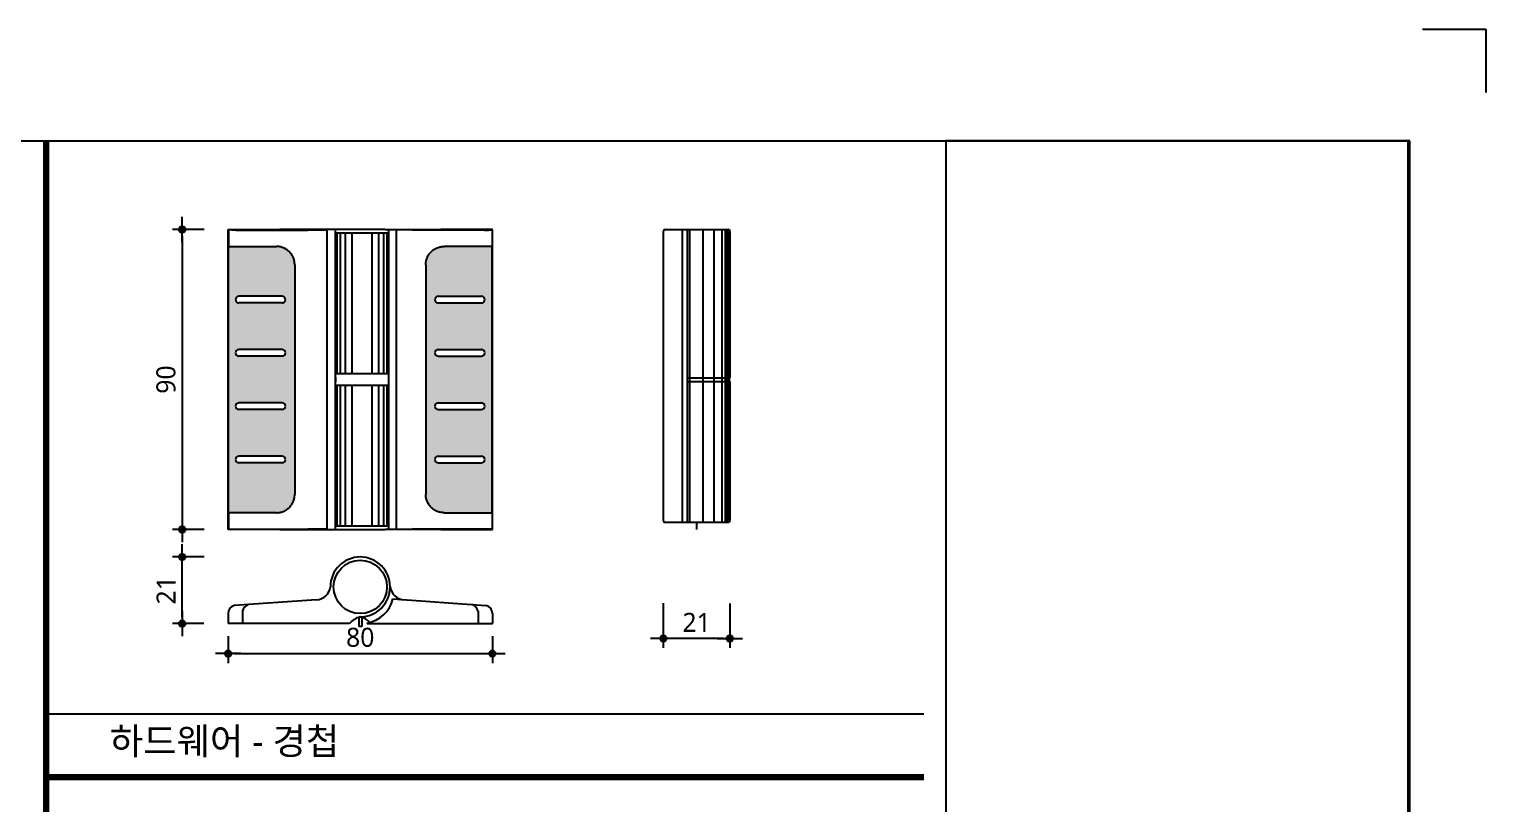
# Model space of a CAD drawing. Extents: x -256 to 8104, y -176 to 5714.
# Drawn here: x 5805 to 8104, y 4493 to 5714 of the extents above; entities that cross this region are included whole.
import ezdxf
from ezdxf.enums import TextEntityAlignment as Align

# ---------------------------------------------------------------- set-up
doc = ezdxf.new("R2010")
doc.units = 0
doc.header["$LTSCALE"] = 30
doc.layers.get('0').update_dxf_attribs({"linetype": 'CONTINUOUS'})
doc.layers.get('DEFPOINTS').update_dxf_attribs({"linetype": 'CONTINUOUS'})
for name, color, linetype in [('curior-0Line', 252, 'CONTINUOUS'), ('DIM', 7, 'CONTINUOUS'), ('TIT', 3, 'CONTINUOUS'), ('부자재', 4, 'CONTINUOUS'), ('해치', 8, 'CONTINUOUS')]:
    doc.layers.add(name, color=color, linetype=linetype)
doc.styles.add('돋움', font='malgun.ttf')
doc.dimstyles.new('10', dxfattribs={"dimscale": 10, "dimtxt": 3, "dimasz": 1, "dimexe": 1.5, "dimexo": 2, "dimgap": 1, "dimtad": 1, "dimdec": 0, "dimlunit": 6, "dimtxsty": '돋움', "dimblk": 'DIMDOT', "dimcen": -1, "dimdle": 1.5, "dimclrt": 3, "dimazin": 3, "dimtfac": 1, "dimtdec": 0, "dimtix": 1, "dimtmove": 2, "dimatfit": 3, "dimldrblk": 'DIMDOT', "dimarcsym": 0})

# ---------------------------------------------------------------- blocks, each defined once
blk = doc.blocks.new('DIMDOT')
at = {"linetype": 'Continuous'}
blk.add_line((-2, 0), (2, 0), dxfattribs=at)
for radius in [0.5, 0.25]:
    blk.add_circle((0, 0), radius, dxfattribs=at)
blk = doc.blocks.new('*D1082')
at = {"layer": 'DEFPOINTS', "color": 0}
for p in [(204574.8, -1388), (204519.8, -1861.1), (204574.8, -1861.1)]:
    blk.add_point(p, dxfattribs=at)
at = {"layer": 'DIM', "color": 0, "lineweight": -2, "ltscale": 10}
for p, q in [((204554.8, -1388), (204504.8, -1388)), ((204519.8, -1398), (204519.8, -1851.1)), ((204554.8, -1861.1), (204504.8, -1861.1))]:
    blk.add_line(p, q, dxfattribs=at)
at = {"layer": 'DIM', "color": 0, "lineweight": -2, "xscale": 10, "yscale": 10, "zscale": 10}
for p, rotation in [((204519.8, -1388), 90), ((204519.8, -1861.1), 270)]:
    blk.add_blockref('DIMDOT', p, dxfattribs=dict(at, rotation=rotation))
at = {"layer": 'DIM', "color": 3, "insert": (204494.3, -1624.6), "char_height": 30, "attachment_point": 5, "rotation": 90, "style": '돋움'}
blk.add_mtext('90', dxfattribs=at)
blk = doc.blocks.new('*D1083')
at = {"layer": 'DEFPOINTS', "color": 0}
for p in [(204592.4, -2009.4), (205009.5, -2009.4), (205009.5, -2056.7)]:
    blk.add_point(p, dxfattribs=at)
at = {"layer": 'DIM', "color": 0, "lineweight": -2, "ltscale": 10}
for p, q in [((204592.4, -2029.4), (204592.4, -2071.7)), ((205009.5, -2029.4), (205009.5, -2071.7)), ((204602.4, -2056.7), (204999.5, -2056.7))]:
    blk.add_line(p, q, dxfattribs=at)
at = {"layer": 'DIM', "color": 0, "lineweight": -2, "xscale": 10, "yscale": 10, "zscale": 10, "rotation": 180}
blk.add_blockref('DIMDOT', (204592.4, -2056.7), dxfattribs=at)
at = {"layer": 'DIM', "color": 0, "lineweight": -2, "xscale": 10, "yscale": 10, "zscale": 10}
blk.add_blockref('DIMDOT', (205009.5, -2056.7), dxfattribs=at)
at = {"layer": 'DIM', "color": 3, "insert": (204800.9, -2031.2), "char_height": 30, "attachment_point": 5, "style": '돋움'}
blk.add_mtext('80', dxfattribs=at)
blk = doc.blocks.new('*D1084')
at = {"layer": 'DEFPOINTS', "color": 0}
for p in [(204519.8, -1904.4), (204574.8, -1904.4), (204574.1, -2009.4)]:
    blk.add_point(p, dxfattribs=at)
at = {"layer": 'DIM', "color": 0, "lineweight": -2, "ltscale": 10}
for p, q in [((204554.8, -1904.4), (204504.8, -1904.4)), ((204519.8, -1999.4), (204519.8, -1914.4)), ((204554.1, -2009.4), (204504.8, -2009.4))]:
    blk.add_line(p, q, dxfattribs=at)
at = {"layer": 'DIM', "color": 0, "lineweight": -2, "xscale": 10, "yscale": 10, "zscale": 10}
for p, rotation in [((204519.8, -1904.4), 90), ((204519.8, -2009.4), 270)]:
    blk.add_blockref('DIMDOT', p, dxfattribs=dict(at, rotation=rotation))
at = {"layer": 'DIM', "color": 3, "insert": (204494.4, -1956.9), "char_height": 30, "attachment_point": 5, "rotation": 90, "style": '돋움'}
blk.add_mtext('21', dxfattribs=at)
blk = doc.blocks.new('*D1085')
at = {"layer": 'DEFPOINTS', "color": 0}
for p in [(205279.3, -1957.2), (205384.3, -1957.9), (205279.3, -2032.9)]:
    blk.add_point(p, dxfattribs=at)
at = {"layer": 'DIM', "color": 0, "lineweight": -2, "ltscale": 10}
for p, q in [((205279.3, -1977.2), (205279.3, -2047.9)), ((205384.3, -1977.9), (205384.3, -2047.9)), ((205374.3, -2032.9), (205289.3, -2032.9))]:
    blk.add_line(p, q, dxfattribs=at)
at = {"layer": 'DIM', "color": 0, "lineweight": -2, "xscale": 10, "yscale": 10, "zscale": 10, "rotation": 180}
blk.add_blockref('DIMDOT', (205279.3, -2032.9), dxfattribs=at)
at = {"layer": 'DIM', "color": 0, "lineweight": -2, "xscale": 10, "yscale": 10, "zscale": 10}
blk.add_blockref('DIMDOT', (205384.3, -2032.9), dxfattribs=at)
at = {"layer": 'DIM', "color": 3, "insert": (205331.8, -2007.5), "char_height": 30, "attachment_point": 5, "style": '돋움'}
blk.add_mtext('21', dxfattribs=at)
blk = doc.blocks.new('BASIC_40', base_point=(198473.5, -6786.3))
at = {"layer": '해치'}
h = blk.add_hatch(dxfattribs=at)
h.set_pattern_fill('DOTS', color=256, scale=2.628474)
h.set_pattern_definition([(0, (201630.654, -1053.001), (2.086351, 4.172702), [0, -4.172702])])
edge = h.paths.add_edge_path()
edge.add_line((204592.9, -1834.6), (204592.9, -1834.6))
edge.add_spline(control_points=[(204592.9, -1834.6), (204593.1, -1834.6), (204604.7, -1834.6)], knot_values=[-0.724312, -0.724312, -0.724312, 0.724312, 0.724312, 0.724312], weights=[1, 0.748956, 1], degree=2, periodic=0)
edge.add_line((204604.7, -1834.6), (204668.6, -1834.6))
edge.add_spline(control_points=[(204668.6, -1834.6), (204697.5, -1834.6), (204697.5, -1805.7)], knot_values=[-1.570796, -1.570796, -1.570796, 0, 0, 0], weights=[1, 0.707107, 1], degree=2, periodic=0)
edge.add_line((204697.5, -1805.7), (204697.5, -1443.5))
edge.add_spline(control_points=[(204697.5, -1443.5), (204697.5, -1414.6), (204668.6, -1414.6)], knot_values=[0, 0, 0, 1.570796, 1.570796, 1.570796], weights=[1, 0.707107, 1], degree=2, periodic=0)
edge.add_line((204668.6, -1414.6), (204604.7, -1414.6))
edge.add_spline(control_points=[(204604.7, -1414.6), (204593.1, -1414.6), (204592.9, -1414.6)], knot_values=[-0.724312, -0.724312, -0.724312, 0.724312, 0.724312, 0.724312], weights=[1, 0.748956, 1], degree=2, periodic=0)
edge.add_line((204592.9, -1414.6), (204592.9, -1834.6))
h.paths.add_polyline_path([(204677.8, -1493.3, -0.414214), (204683, -1498.6, -0.414214), (204677.8, -1503.8), (204609.4, -1503.8, -0.414214), (204604.2, -1498.6, -0.414214), (204609.4, -1493.3)], flags=16)
h.paths.add_polyline_path([(204677.8, -1577.3, -0.414214), (204683, -1582.6, -0.414214), (204677.8, -1587.8), (204609.4, -1587.8, -0.414214), (204604.2, -1582.6, -0.414214), (204609.4, -1577.3)], flags=16)
h.paths.add_polyline_path([(204677.8, -1661.3, -0.414214), (204683, -1666.6, -0.414214), (204677.8, -1671.8), (204609.4, -1671.8, -0.414214), (204604.2, -1666.6, -0.414214), (204609.4, -1661.3)], flags=16)
h.paths.add_polyline_path([(204677.8, -1745.3, -0.414214), (204683, -1750.6, -0.414214), (204677.8, -1755.9), (204609.4, -1755.9, -0.414214), (204604.2, -1750.6, -0.414214), (204609.4, -1745.3)], flags=16)
h = blk.add_hatch(dxfattribs=at)
h.set_pattern_fill('DOTS', color=256, scale=2.628474)
h.set_pattern_definition([(0, (201156.0365, -1053.001), (2.086351, 4.1727023), [0, -4.1727023])])
edge = h.paths.add_edge_path()
edge.add_spline(control_points=[(204904.3, -1443.5), (204904.3, -1414.6), (204933.2, -1414.6)], knot_values=[0, 0, 0, 1.570796, 1.570796, 1.570796], weights=[1, 0.707107, 1], degree=2, periodic=0)
edge.add_line((204933.2, -1414.6), (204997.1, -1414.6))
edge.add_spline(control_points=[(204997.1, -1414.6), (205008.7, -1414.6), (205008.9, -1414.6)], knot_values=[-0.724312, -0.724312, -0.724312, 0.724312, 0.724312, 0.724312], weights=[1, 0.748956, 1], degree=2, periodic=0)
edge.add_line((205009, -1414.6), (205009, -1834.6))
edge.add_line((205009, -1834.6), (205008.9, -1834.6))
edge.add_spline(control_points=[(205008.9, -1834.6), (205008.7, -1834.6), (204997.1, -1834.6)], knot_values=[-0.724312, -0.724312, -0.724312, 0.724312, 0.724312, 0.724312], weights=[1, 0.748956, 1], degree=2, periodic=0)
edge.add_line((204997.1, -1834.6), (204933.2, -1834.6))
edge.add_spline(control_points=[(204933.2, -1834.6), (204904.3, -1834.6), (204904.3, -1805.7)], knot_values=[-1.570796, -1.570796, -1.570796, 0, 0, 0], weights=[1, 0.707107, 1], degree=2, periodic=0)
edge.add_line((204904.3, -1805.7), (204904.3, -1443.5))
h.paths.add_polyline_path([(204924.1, -1493.3, 0.414214), (204918.8, -1498.6, 0.414214), (204924.1, -1503.8), (204992.4, -1503.8, 0.414214), (204997.7, -1498.6, 0.414214), (204992.4, -1493.3)], flags=16)
h.paths.add_polyline_path([(204924.1, -1577.3, 0.414214), (204918.8, -1582.6, 0.414214), (204924.1, -1587.8), (204992.4, -1587.8, 0.414214), (204997.7, -1582.6, 0.414214), (204992.4, -1577.3)], flags=16)
h.paths.add_polyline_path([(204924.1, -1661.3, 0.414214), (204918.8, -1666.6, 0.414214), (204924.1, -1671.8), (204992.4, -1671.8, 0.414214), (204997.7, -1666.6, 0.414214), (204992.4, -1661.3)], flags=16)
h.paths.add_polyline_path([(204924.1, -1745.3, 0.414214), (204918.8, -1750.6, 0.414214), (204924.1, -1755.9), (204992.4, -1755.9, 0.414214), (204997.7, -1750.6, 0.414214), (204992.4, -1745.3)], flags=16)
at = {"color": 2}
for p, q in [((206477.6, -1072), (206577.6, -1072)), ((206577.6, -1072), (206577.6, -1172)), ((205331.8, -1849.6), (205331.8, -1861.1))]:
    blk.add_line(p, q, dxfattribs=at)
at = {"color": 8}
blk.add_line((204305.4, -2151.5), (205690.7, -2151.5), dxfattribs=at)
at = {"color": 2}
for points in [[(198472.8, -1247.9), (205725.1, -1247.9), (205725.1, -6786.2), (198472.8, -6786.2)], [(198472.8, -1247.9), (205725.1, -1247.9), (205725.1, -6786.2), (198472.8, -6786.2)], [(198472.8, -1247.9), (206454.7, -1247.9), (206454.7, -6786.2), (198472.8, -6786.2)]]:
    blk.add_lwpolyline(points, close=True, dxfattribs=at)
at = {"color": 8, "const_width": 10}
for points in [[(204305.4, -6786.2), (204305.4, -1247.9)], [(204305.4, -2251.5), (205690.7, -2251.5)]]:
    blk.add_lwpolyline(points, dxfattribs=at)
at = {"layer": 'curior-0Line'}
blk.add_line((205725.1, -1247.9), (205725.1, -6785.4), dxfattribs=at)
blk.add_lwpolyline([(206457.5, -1247.9), (205725.1, -1247.9), (205725.1, -6786.2), (206457.5, -6786.2)], close=True, dxfattribs=at)
at = {"layer": '부자재'}
for p, q in [((204592.4, -1388), (204673.8, -1388)), ((204592.4, -1861.1), (204592.4, -1388)), ((204592.4, -1388), (204592.9, -1388.6)), ((204592.9, -1388.6), (204592.9, -1414.6)), ((204604.7, -1388.8), (204718.3, -1389)), ((204673.9, -1388.1), (204673.8, -1388)), ((204761.5, -1388.1), (204673.9, -1388.1)), ((204748.9, -1859.9), (204748.9, -1389.2)), ((204761.5, -1388.1), (204761.5, -1861.1)), ((204761.5, -1388.1), (204761.5, -1388.1)), ((204840.3, -1388.1), (204927.9, -1388.1)), ((204845.6, -1388.1), (204845.6, -1861.1)), ((204858.2, -1859.9), (204858.2, -1389.2)), ((204997.1, -1388.8), (204883.5, -1389)), ((204927.9, -1388.1), (204928.1, -1388)), ((205009.5, -1388), (204928.1, -1388)), ((205009.5, -1388), (205008.9, -1388.6)), ((205008.9, -1388.6), (205008.9, -1414.6)), ((205009.5, -1861.1), (205009.5, -1388)), ((205279.3, -1391), (205279.3, -1846.6)), ((205282.3, -1388), (205381.3, -1388)), ((205309.3, -1388), (205309.3, -1849.6)), ((205316.8, -1388), (205316.8, -1849.6)), ((205384.3, -1391), (205384.3, -1621.7)), ((204592.9, -1834.6), (204592.9, -1414.6)), ((204592.9, -1414.6), (204592.9, -1414.6)), ((204604.7, -1414.6), (204668.6, -1414.6)), ((204997.1, -1414.6), (204933.2, -1414.6)), ((205009, -1414.6), (205008.9, -1414.6)), ((205009, -1834.6), (205009, -1414.6)), ((204697.5, -1443.5), (204697.5, -1805.7)), ((204904.3, -1443.5), (204904.3, -1805.7)), ((204761.7, -1621), (204761.7, -1628.4)), ((205316.8, -1621.7), (205384.3, -1621.7)), ((205316.8, -1627.7), (205384.3, -1627.7)), ((205383.3, -1621.7), (205383.3, -1627.7)), ((205384.3, -1627.7), (205384.3, -1846.6)), ((204592.9, -1834.6), (204592.9, -1834.6)), ((204592.9, -1834.6), (204592.9, -1860.6)), ((204668.6, -1834.6), (204604.7, -1834.6)), ((204933.2, -1834.6), (204997.1, -1834.6)), ((205008.9, -1834.6), (205009, -1834.6)), ((205008.9, -1834.6), (205008.9, -1860.6)), ((204592.9, -1860.6), (204592.4, -1861.1)), ((204673.8, -1861.1), (204592.4, -1861.1)), ((204604.7, -1860.4), (204718.3, -1860.2)), ((204673.9, -1861.1), (204673.8, -1861.1)), ((204673.9, -1861.1), (204761.5, -1861.1)), ((204927.9, -1861.1), (204840.3, -1861.1)), ((204997.1, -1860.4), (204883.5, -1860.2)), ((204927.9, -1861.1), (204928.1, -1861.1)), ((204928.1, -1861.1), (205009.5, -1861.1)), ((205008.9, -1860.6), (205009.5, -1861.1)), ((205282.3, -1849.6), (205381.3, -1849.6)), ((204731.8, -1971.8), (204602.1, -1980.9)), ((204852.5, -1970.4), (204999.4, -1980.8)), ((204592.4, -1992.8), (204592.4, -2009.4)), ((204614.9, -1989.7), (204614.9, -2009.4)), ((204798.7, -1999.4), (204798.7, -2013.9)), ((204803.2, -1999.4), (204803.2, -2013.9)), ((204987, -1989.7), (204987, -2009.4)), ((205009.5, -1992.8), (205009.5, -2009.4)), ((204784.1, -2009.4), (204592.4, -2009.4)), ((204803.2, -2013.9), (204798.7, -2013.9)), ((204811.6, -2008.6), (204811.6, -2009.4)), ((204811.6, -2009.4), (205009.5, -2009.4))]:
    blk.add_line(p, q, dxfattribs=at)
blk.add_circle((204800.9, -1951.6), 42.1, dxfattribs=at)
for centre, radius, start, end in [((205282.3, -1391), 3, 90, 180), ((205381.3, -1391), 3, 0, 90), ((205282.3, -1846.6), 3, 180, 270), ((205381.3, -1846.6), 3, 270, 0), ((204800.9, -1951.6), 47.2, 270, 180), ((204730.6, -1948.6), 23.3, 272.9231, 352.4724), ((204871.2, -1948.6), 23.3, 187.5276, 267.0769), ((204802.6, -1957.9), 51.5, 280.084, 345.9792), ((204605, -1993.1), 12.6, 101.7765, 181.6712), ((204630.2, -1994), 15.9, 113.4077, 164.5497), ((204807.3, -2027.8), 29.6, 102.5267, 141.5475), ((204794.5, -2027.8), 29.6, 43.1003, 77.4733), ((204971.6, -1994), 15.9, 15.4503, 67.3004), ((204996.9, -1993.1), 12.6, 358.3288, 78.2235)]:
    blk.add_arc(centre, radius, start, end, dxfattribs=at)
for points, weights in [([(204604.7, -1388.8), (204593.1, -1388.8), (204592.9, -1388.6)], [1, 0.748955720789, 1]), ([(204748.9, -1389.2), (204735.4, -1389.1), (204718.3, -1389)], [1, 0.964784765128, 1]), ([(204761.5, -1388.1), (204761.5, -1388.1), (204761.5, -1388.1)], [1, 0.999924701899, 1]), ([(204997.1, -1388.8), (205008.7, -1388.8), (205008.9, -1388.6)], [1, 0.748955720789, 1]), ([(204592.9, -1414.6), (204593.1, -1414.6), (204604.7, -1414.6)], [1, 0.748955720789, 1]), ([(204697.5, -1443.5), (204697.5, -1414.6), (204668.6, -1414.6)], [1, 0.707106781187, 1]), ([(204904.3, -1443.5), (204904.3, -1414.6), (204933.2, -1414.6)], [1, 0.707106781187, 1]), ([(205008.9, -1414.6), (205008.7, -1414.6), (204997.1, -1414.6)], [1, 0.748955720789, 1]), ([(204761.5, -1628.4), (204761.5, -1628.4), (204761.5, -1628.4)], [1, 0.999862102782, 1]), ([(204668.6, -1834.6), (204697.5, -1834.6), (204697.5, -1805.7)], [1, 0.707106781187, 1]), ([(204933.2, -1834.6), (204904.3, -1834.6), (204904.3, -1805.7)], [1, 0.707106781187, 1]), ([(204604.7, -1834.6), (204593.1, -1834.6), (204592.9, -1834.6)], [1, 0.748955720789, 1]), ([(204997.1, -1834.6), (205008.7, -1834.6), (205008.9, -1834.6)], [1, 0.748955720789, 1]), ([(204592.9, -1860.6), (204593.1, -1860.4), (204604.7, -1860.4)], [1, 0.748955720789, 1]), ([(204718.3, -1860.2), (204735.4, -1860.1), (204748.9, -1859.9)], [1, 0.964784765128, 1]), ([(204761.5, -1861.2), (204761.5, -1861.2), (204761.5, -1861.2)], [1, 0.999734260157, 1]), ([(205008.9, -1860.6), (205008.7, -1860.4), (204997.1, -1860.4)], [1, 0.748955720789, 1])]:
    blk.add_rational_spline(points, weights, degree=2, dxfattribs=at)
for points, weights, knots in [([(204840.3, -1388.1), (204840.3, -1388.1), (204800.9, -1388.1), (204761.5, -1388.1), (204761.5, -1388.1)], [1, 0.707106781186, 1, 0.707106781186, 1], [-1.570796, -1.570796, -1.570796, 0, 0, 1.570796, 1.570796, 1.570796]), ([(204761.5, -1393.4), (204774.1, -1393.4), (204800.9, -1393.4), (204845.6, -1393.4), (204845.6, -1393.4)], [0.872453400774, 0.800943102543, 1, 0.707106781186, 1], [-1.067549, -1.067549, -1.067549, 0, 0, 1.570796, 1.570796, 1.570796]), ([(204845.6, -1615.7), (204845.6, -1615.7), (204805.5, -1615.7), (204775.6, -1615.7), (204761.5, -1615.7)], [1, 0.742797744768, 1, 0.794611058848, 0.917248923756], [-1.467114, -1.467114, -1.467114, 0, 0, 1.171564, 1.171564, 1.171564]), ([(204761.5, -1633.6), (204772.7, -1633.6), (204796.3, -1633.6), (204836.4, -1633.6), (204844.6, -1633.6)], [0.884455168565, 0.830422605945, 1, 0.742797744768, 1], [-0.967291, -0.967291, -0.967291, 0, 0, 1.467114, 1.467114, 1.467114]), ([(204761.5, -1861.2), (204761.5, -1861.2), (204800.9, -1861.2), (204840.3, -1861.2), (204840.3, -1861.2)], [1, 0.707106781186, 1, 0.707106781186, 1], [-1.570796, -1.570796, -1.570796, 0, 0, 1.570796, 1.570796, 1.570796]), ([(204845.6, -1856), (204845.6, -1856), (204800.9, -1856), (204774.1, -1856), (204761.5, -1856)], [1, 0.707106781186, 1, 0.800943102543, 0.872453400774], [-1.570796, -1.570796, -1.570796, 0, 0, 1.067549, 1.067549, 1.067549])]:
    blk.add_rational_spline(points, weights, degree=2, knots=knots, dxfattribs=at)
blk.add_open_spline([(204761.7, -1621), (204761.7, -1621), (204761.7, -1621), (204761.6, -1621), (204761.6, -1621), (204761.5, -1621)], degree=3, knots=[-0.00189331, -0.00189331, -0.00189331, -0.00189331, 0, 0, 0.05421316, 0.05421316, 0.05421316, 0.05421316], dxfattribs=at)
at = {"layer": '해치'}
for p, q in [((204764.1, -1393.4), (204764.1, -1615.7)), ((204769.4, -1393.4), (204769.4, -1615.7)), ((204777.3, -1393.4), (204777.3, -1615.7)), ((204787.8, -1393.4), (204787.8, -1615.7)), ((204819.3, -1393.4), (204819.3, -1615.7)), ((204829.8, -1393.4), (204829.8, -1615.7)), ((204837.7, -1393.4), (204837.7, -1615.7)), ((204843, -1393.4), (204843, -1615.7)), ((205321.4, -1849.6), (205321.4, -1388)), ((205342.4, -1849.6), (205342.4, -1388)), ((205359.4, -1849.6), (205359.4, -1388)), ((205372, -1849.6), (205372, -1388)), ((205377.6, -1849.6), (205377.6, -1388)), ((205380.4, -1849.6), (205380.4, -1388)), ((205382.4, -1849.6), (205382.4, -1388)), ((205383.5, -1849.6), (205383.5, -1388)), ((205383.9, -1621.7), (205383.9, -1388)), ((205384.1, -1621.7), (205384.1, -1388)), ((204677.8, -1493.3), (204609.4, -1493.3)), ((204924.1, -1493.3), (204992.4, -1493.3)), ((204677.8, -1503.8), (204609.4, -1503.8)), ((204924.1, -1503.8), (204992.4, -1503.8)), ((204677.8, -1577.3), (204609.4, -1577.3)), ((204924.1, -1577.3), (204992.4, -1577.3)), ((204677.8, -1587.8), (204609.4, -1587.8)), ((204924.1, -1587.8), (204992.4, -1587.8)), ((205383.9, -1849.6), (205383.9, -1627.7)), ((205384.1, -1849.6), (205384.1, -1627.7)), ((204764.1, -1633.6), (204764.1, -1856)), ((204769.4, -1633.6), (204769.4, -1856)), ((204777.3, -1633.6), (204777.3, -1856)), ((204787.8, -1633.6), (204787.8, -1856)), ((204819.3, -1633.6), (204819.3, -1856)), ((204829.8, -1633.6), (204829.8, -1856)), ((204837.7, -1633.6), (204837.7, -1856)), ((204843, -1633.6), (204843, -1856)), ((204677.8, -1661.3), (204609.4, -1661.3)), ((204677.8, -1671.8), (204609.4, -1671.8)), ((204924.1, -1661.3), (204992.4, -1661.3)), ((204924.1, -1671.8), (204992.4, -1671.8)), ((204677.8, -1745.3), (204609.4, -1745.3)), ((204924.1, -1745.3), (204992.4, -1745.3)), ((204677.8, -1755.9), (204609.4, -1755.9)), ((204924.1, -1755.9), (204992.4, -1755.9))]:
    blk.add_line(p, q, dxfattribs=at)
for centre, start, end in [((204609.4, -1498.6), 90, 180), ((204677.8, -1498.6), 0, 90), ((204924.1, -1498.6), 90, 180), ((204992.4, -1498.6), 0, 90), ((204609.4, -1498.6), 180, 270), ((204677.8, -1498.6), 270, 0), ((204924.1, -1498.6), 180, 270), ((204992.4, -1498.6), 270, 0), ((204609.4, -1582.6), 90, 180), ((204609.4, -1582.6), 180, 270), ((204677.8, -1582.6), 0, 90), ((204677.8, -1582.6), 270, 0), ((204924.1, -1582.6), 90, 180), ((204924.1, -1582.6), 180, 270), ((204992.4, -1582.6), 0, 90), ((204992.4, -1582.6), 270, 0), ((204609.4, -1666.6), 90, 180), ((204609.4, -1666.6), 180, 270), ((204677.8, -1666.6), 0, 90), ((204677.8, -1666.6), 270, 0), ((204924.1, -1666.6), 90, 180), ((204924.1, -1666.6), 180, 270), ((204992.4, -1666.6), 0, 90), ((204992.4, -1666.6), 270, 0), ((204609.4, -1750.6), 90, 180), ((204677.8, -1750.6), 0, 90), ((204924.1, -1750.6), 90, 180), ((204992.4, -1750.6), 0, 90), ((204609.4, -1750.6), 180, 270), ((204677.8, -1750.6), 270, 0), ((204924.1, -1750.6), 180, 270), ((204992.4, -1750.6), 270, 0)]:
    blk.add_arc(centre, 5.26, start, end, dxfattribs=at)
at = {"layer": 'TIT', "style": '돋움'}
blk.add_text('하드웨어 - 경첩', height=42, dxfattribs=at).set_placement((204767.9, -2215.8), align=Align.RIGHT)
at = {"layer": 'DIM', "ltscale": 10}
for base, p1, p2, angle, text, picture, middle in [((204519.8, -1861.1), (204574.8, -1388), (204574.8, -1861.1), 90, '90', '*D1082', (204494.3, -1624.6)), ((204519.8, -1904.4), (204574.1, -2009.4), (204574.8, -1904.4), 90, '21', '*D1084', (204494.4, -1956.9)), ((205279.3, -2032.9), (205384.3, -1957.9), (205279.3, -1957.2), 180, '21', '*D1085', (205331.8, -2007.5))]:
    dim = blk.add_linear_dim(base=base, p1=p1, p2=p2, angle=angle, text=text, dimstyle='10', override={"dimtxsty": '돋움'}, dxfattribs=at)
    dim.commit()
    dim.dimension.update_dxf_attribs({"geometry": picture, "text_midpoint": middle})
dim = blk.add_linear_dim(base=(205009.5, -2056.7), p1=(204592.4, -2009.4), p2=(205009.5, -2009.4), text='80', dimstyle='10', override={"dimtxsty": '돋움'}, dxfattribs=at)
dim.commit()
dim.dimension.update_dxf_attribs({"geometry": '*D1083', "text_midpoint": (204800.9, -2031.2)})

msp = doc.modelspace()

# ---------------------------------------------------------------- block references
msp.add_blockref('BASIC_40', (0, 0))

doc.saveas('drawing.dxf')
